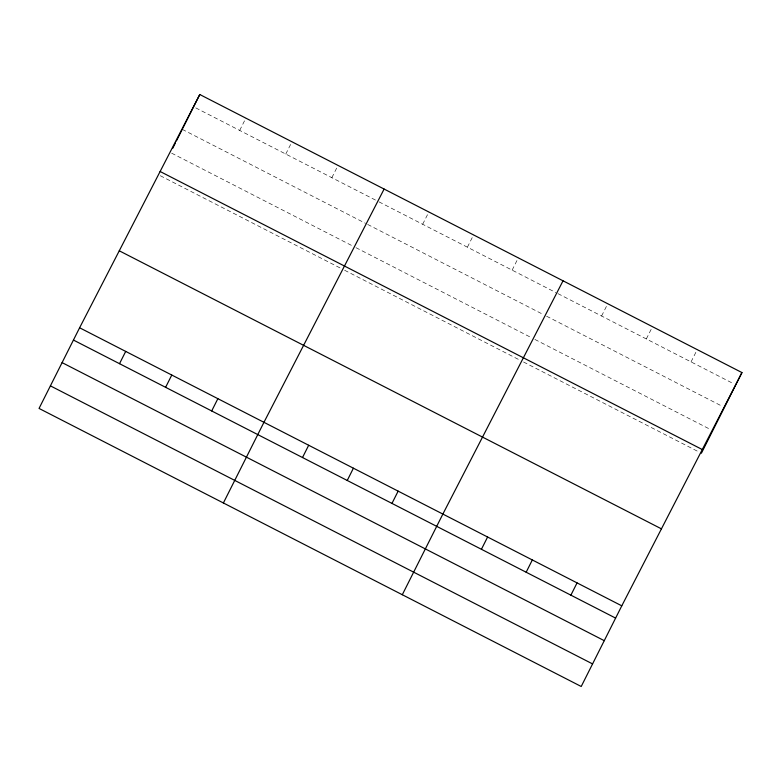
<?xml version="1.0" encoding="UTF-8"?>
<svg xmlns="http://www.w3.org/2000/svg" width="781" height="781" viewBox="0 0 781 781"><rect width="100%" height="100%" fill="white"/><g stroke="black" fill="none" stroke-linecap="round" stroke-linejoin="round"><path stroke-width="0.59" stroke-dasharray="3.9 2.93" d="M239.689 130.417L245.859 118.146M285.778 154.052L291.948 141.781M331.857 177.687L338.027 165.416M422.677 224.264L428.847 211.993M467.399 247.206L473.579 234.935M512.131 270.138L518.301 257.867M601.595 316.022L607.764 303.75M646.317 338.964L652.496 326.692M691.048 361.896L697.218 349.624M195.748 107.885L375.798 200.229M379.01 201.869L555.799 292.533M557.927 293.627L733.652 383.744M182.256 129.353L365.518 223.337M367.656 224.44L543.381 314.558M546.573 316.198L722.298 406.315M171.635 153.154L352.758 246.044M355.97 247.684L531.685 337.802M534.887 339.442L710.603 429.56M160.281 175.715L341.404 268.605M344.616 270.255L520.341 360.373M523.534 362.003L699.259 452.131"/><path stroke-width="1.17" d="M79.613 327.776L39.05 408.434L581.22 686.489L621.783 605.831L741.95 372.566L199.78 94.511L79.613 327.776L621.783 605.831M172.689 148.37L175.344 143.089M176.408 140.98L182.256 129.353M182.793 128.279L199.78 94.511M119.522 363.682L125.702 351.411M165.611 387.317L171.781 375.046M211.7 410.952L217.87 398.681M223.386 502.974L263.949 422.316L384.115 189.051M302.511 457.529L308.68 445.258M347.242 480.471L353.412 468.2M391.964 503.413L398.144 491.132M402.303 594.731L442.866 514.074L563.033 280.809M481.428 549.287L487.598 537.016M526.16 572.229L532.33 559.957M570.882 595.161L577.061 582.89M701.387 453.224L741.95 372.566M160.125 171.488L702.295 449.544M119.268 250.799L661.439 528.854M73.443 340.057L615.613 618.103M62.09 362.618L604.269 640.674M50.404 385.863L592.574 663.918"/></g></svg>
